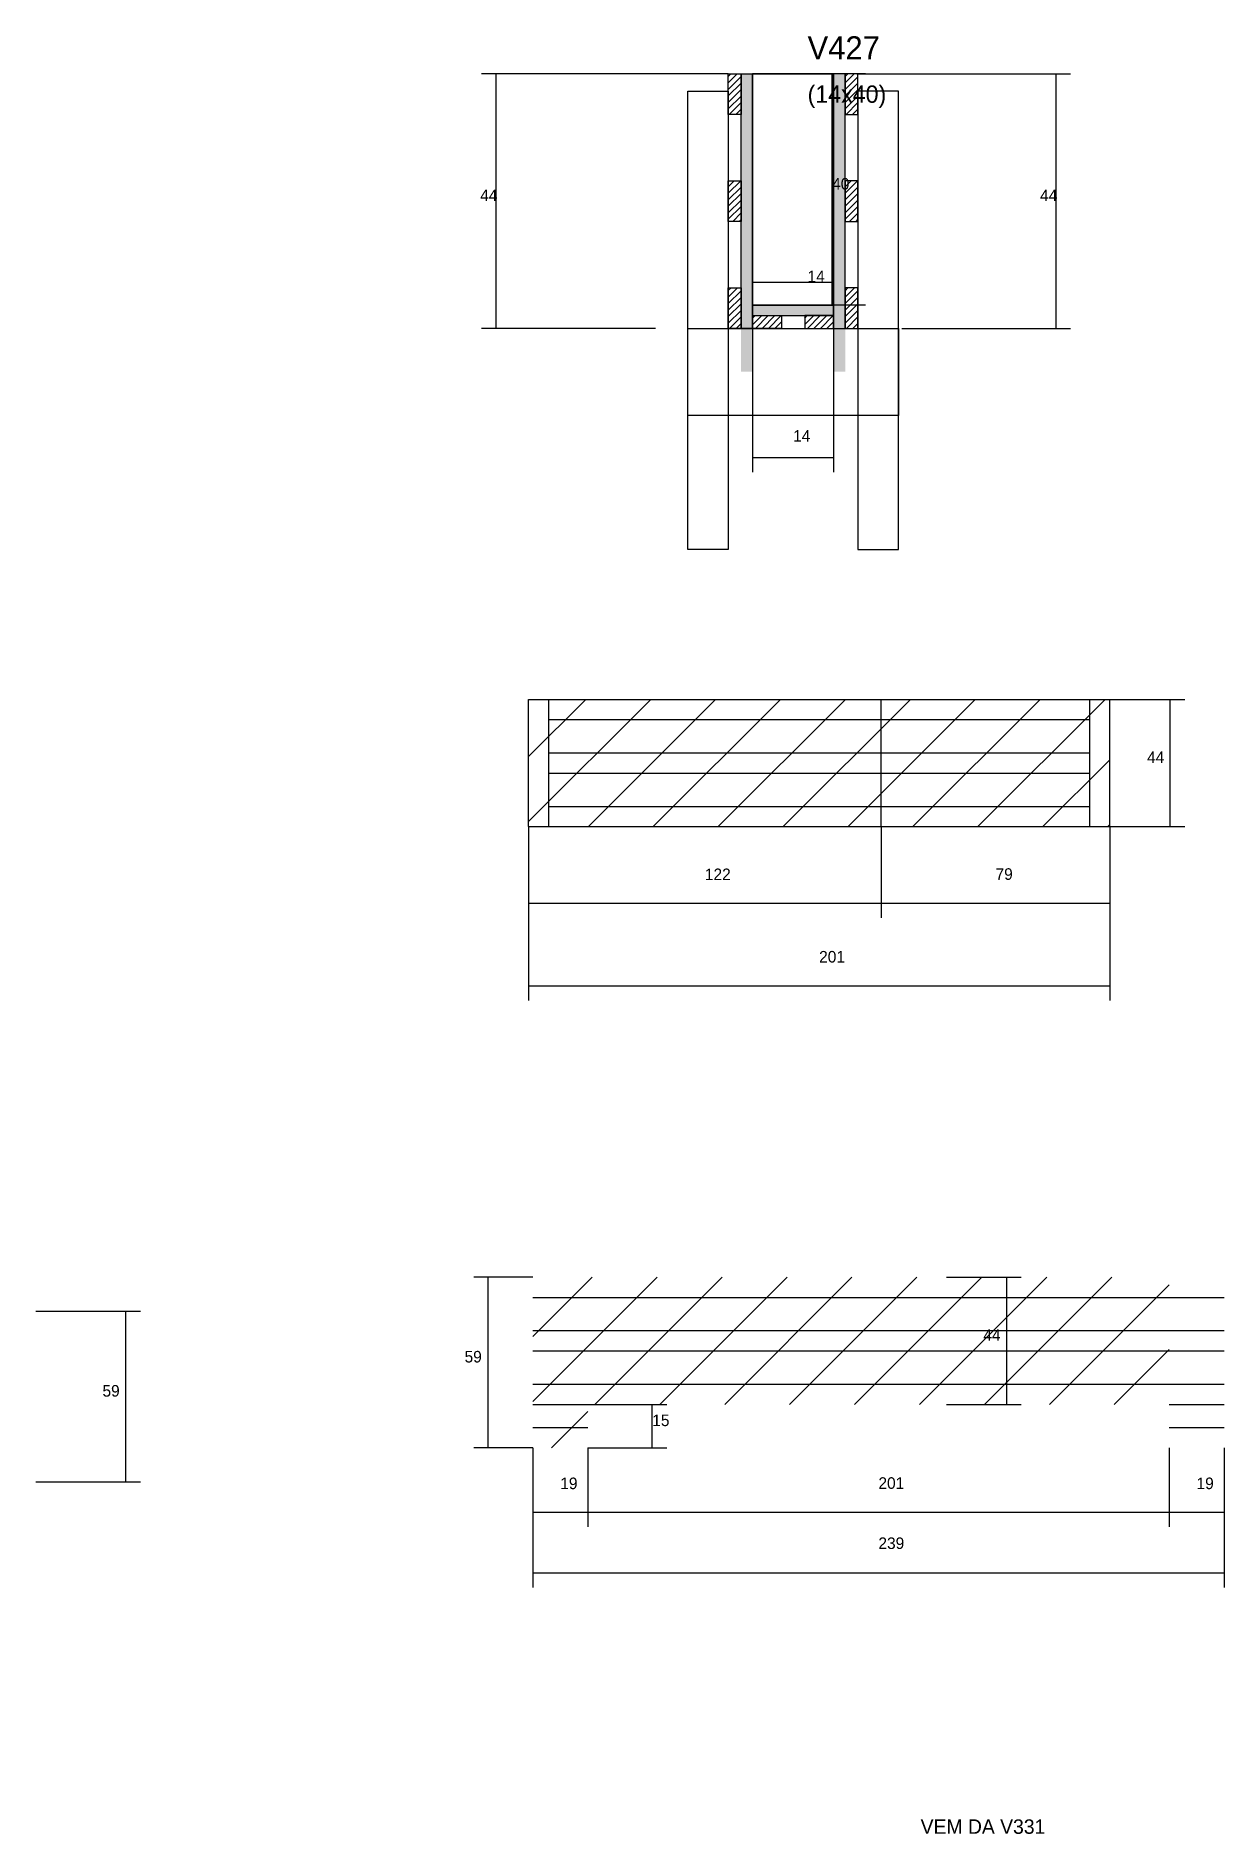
# Model space of a CAD drawing. Header units: metres. Extents: x 8843 to 9253, y 1681 to 2302.
import ezdxf

# ---------------------------------------------------------------- set-up
doc = ezdxf.new("R2010")
doc.units = ezdxf.units.M
for name, color, linetype in [('CONCRETO', 251, 'Continuous'), ('COTA', 241, 'Continuous'), ('Cota Seção (2x)', 4, 'Continuous'), ('Hachura', 253, 'Continuous'), ('Madeira', 126, 'Continuous'), ('Painéis', 200, 'Continuous'), ('REAPROVEITAMENTO', 251, 'Continuous'), ('SARR_2.2x7', 40, 'Continuous'), ('SARR_3.5x7', 81, 'Continuous'), ('Texto Seção', 7, 'Continuous')]:
    doc.layers.add(name, color=color, linetype=linetype)

msp = doc.modelspace()

# ---------------------------------------------------------------- hatches: boundary and pattern name
at = {"layer": 'Hachura'}
h = msp.add_hatch(dxfattribs=at)
h.set_pattern_fill('ANSI31', scale=0.5)
h.paths.add_polyline_path([(9086.4, 2275.3), (9082, 2275.3), (9082, 2275.3), (9082, 2289.3), (9082, 2289.3), (9086.4, 2289.3), (9086.4, 2289.3), (9086.4, 2275.3)])
h = msp.add_hatch(color=8, dxfattribs=at)
h.dxf.hatch_style = 1
h.paths.add_polyline_path([(9090.4, 2289.3), (9086.4, 2289.3), (9086.4, 2289.3), (9086.4, 2186.3), (9086.4, 2186.3), (9090.4, 2186.3), (9090.4, 2186.3), (9090.4, 2289.3)])
h = msp.add_hatch(color=8, dxfattribs=at)
h.dxf.hatch_style = 1
h.paths.add_polyline_path([(9122.4, 2289.3), (9118.4, 2289.3), (9118.4, 2289.3), (9118.4, 2186.3), (9118.4, 2186.3), (9122.4, 2186.3), (9122.4, 2186.3), (9122.4, 2289.3)])
h = msp.add_hatch(dxfattribs=at)
h.set_pattern_fill('ANSI31', scale=0.5)
h.paths.add_polyline_path([(9122.4, 2275.3), (9126.8, 2275.3), (9126.8, 2275.3), (9126.8, 2289.3), (9126.8, 2289.3), (9122.4, 2289.3), (9122.4, 2289.3), (9122.4, 2275.3)])
h = msp.add_hatch(dxfattribs=at)
h.set_pattern_fill('ANSI31', scale=0.5)
h.paths.add_polyline_path([(9086.4, 2238.3), (9082, 2238.3), (9082, 2238.3), (9082, 2252.3), (9082, 2252.3), (9086.4, 2252.3), (9086.4, 2252.3), (9086.4, 2238.3)])
h = msp.add_hatch(dxfattribs=at)
h.set_pattern_fill('ANSI31', scale=0.5)
h.paths.add_polyline_path([(9122.4, 2238.3), (9126.8, 2238.3), (9126.8, 2238.3), (9126.8, 2252.3), (9126.8, 2252.3), (9122.4, 2252.3), (9122.4, 2252.3), (9122.4, 2238.3)])
h = msp.add_hatch(dxfattribs=at)
h.set_pattern_fill('ANSI31', scale=0.5)
h.paths.add_polyline_path([(9086.4, 2201.3), (9082, 2201.3), (9082, 2201.3), (9082, 2215.3), (9082, 2215.3), (9086.4, 2215.3), (9086.4, 2215.3), (9086.4, 2201.3)])
h = msp.add_hatch(dxfattribs=at)
h.set_pattern_fill('ANSI31', scale=0.5)
h.paths.add_polyline_path([(9122.4, 2201.3), (9126.8, 2201.3), (9126.8, 2201.3), (9126.8, 2215.3), (9126.8, 2215.3), (9122.4, 2215.3), (9122.4, 2215.3), (9122.4, 2201.3)])
h = msp.add_hatch(color=8, dxfattribs=at)
h.dxf.hatch_style = 1
h.paths.add_polyline_path([(9118.4, 2205.7), (9118.4, 2209.3), (9118.4, 2209.3), (9090.4, 2209.3), (9090.4, 2209.3), (9090.4, 2205.7), (9090.4, 2205.7), (9118.4, 2205.7)])
h = msp.add_hatch(dxfattribs=at)
h.set_pattern_fill('ANSI31', scale=0.5)
h.paths.add_polyline_path([(9090.4, 2201.3), (9090.4, 2205.7), (9090.4, 2205.7), (9100.4, 2205.7), (9100.4, 2205.7), (9100.4, 2201.3), (9100.4, 2201.3), (9090.4, 2201.3)])
h = msp.add_hatch(dxfattribs=at)
h.set_pattern_fill('ANSI31', scale=0.5)
h.paths.add_polyline_path([(9118.4, 2201.3), (9118.4, 2205.7), (9118.4, 2205.7), (9108.4, 2205.7), (9108.4, 2205.7), (9108.4, 2201.3), (9108.4, 2201.3), (9118.4, 2201.3)])
at = {"layer": 'REAPROVEITAMENTO'}
h = msp.add_hatch(dxfattribs=at)
h.set_pattern_fill('ANSI31', scale=5)
h.paths.add_polyline_path([(9213.9, 2029), (9213.9, 2073), (9213.9, 2073), (9012.9, 2073), (9012.9, 2073), (9012.9, 2029), (9012.9, 2029), (9213.9, 2029)])
h = msp.add_hatch(dxfattribs=at)
h.set_pattern_fill('ANSI31', scale=5)
h.paths.add_polyline_path([(9033.4, 1814.2), (9033.4, 1829.2), (9033.4, 1829.2), (9234.4, 1829.2), (9234.4, 1829.2), (9234.4, 1873.2), (9234.4, 1873.2), (9014.4, 1873.2), (9014.4, 1873.2), (9014.4, 1814.2), (9014.4, 1814.2), (9033.4, 1814.2)])

# ---------------------------------------------------------------- linework, layer by layer
at = {"layer": 'CONCRETO'}
for points in [[(9090.4, 2289.3), (9090.4, 2289.3), (9118.4, 2289.3), (9118.4, 2261.3), (9118.4, 2261.3), (9118.4, 2209.3), (9090.4, 2209.3), (9090.4, 2289.3)], [(9090.4, 2209.3), (9118.4, 2209.3), (9118.4, 2289.3), (9090.4, 2289.3)]]:
    msp.add_lwpolyline(points, close=True, dxfattribs=at)
at = {"layer": 'COTA'}
for p, q in [((9082, 2289.3), (8996.7, 2289.3)), ((9001.7, 2201.3), (9001.7, 2289.3)), ((9126.4, 2289.3), (9200.3, 2289.3)), ((9195.3, 2201.3), (9195.3, 2289.3)), ((9056.8, 2201.3), (8996.7, 2201.3)), ((9090.4, 2201.3), (9090.4, 2151.6)), ((9118.4, 2201.3), (9118.4, 2151.6)), ((9142, 2201.3), (9200.3, 2201.3)), ((9090.4, 2156.6), (9118.4, 2156.6)), ((9213.9, 2073), (9239.8, 2073)), ((9234.8, 2029), (9234.8, 2073)), ((9012.9, 2029), (9012.9, 1997.5)), ((9012.9, 2029), (9012.9, 1968.9)), ((9134.9, 2029), (9134.9, 1997.5)), ((9134.9, 2029), (9134.9, 1997.5)), ((9213.9, 2029), (9213.9, 1997.5)), ((9213.9, 2029), (9213.9, 1968.9)), ((9213.9, 2029), (9239.8, 2029)), ((9012.9, 2002.5), (9134.9, 2002.5)), ((9134.9, 2002.5), (9213.9, 2002.5)), ((9012.9, 1973.9), (9213.9, 1973.9)), ((9014.4, 1873.2), (8994, 1873.2)), ((8999, 1814.2), (8999, 1873.2)), ((9157.4, 1873.2), (9183.3, 1873.2)), ((9178.3, 1829.2), (9178.3, 1873.2)), ((8842.6, 1861.4), (8878.7, 1861.4)), ((8873.7, 1802.4), (8873.7, 1861.4)), ((9033.4, 1829.2), (9060.7, 1829.2)), ((9055.7, 1814.2), (9055.7, 1829.2)), ((9157.4, 1829.2), (9183.3, 1829.2)), ((9014.4, 1814.2), (8994, 1814.2)), ((9014.4, 1814.2), (9014.4, 1765.9)), ((9014.4, 1814.2), (9014.4, 1786.9)), ((9033.4, 1814.2), (9033.4, 1786.9)), ((9033.4, 1814.2), (9033.4, 1786.9)), ((9033.4, 1814.2), (9060.7, 1814.2)), ((9234.4, 1814.2), (9234.4, 1786.9)), ((9234.4, 1814.2), (9234.4, 1786.9)), ((9253.4, 1814.2), (9253.4, 1765.9)), ((9253.4, 1814.2), (9253.4, 1786.9)), ((8842.6, 1802.4), (8878.7, 1802.4)), ((9014.4, 1791.9), (9033.4, 1791.9)), ((9033.4, 1791.9), (9234.4, 1791.9)), ((9234.4, 1791.9), (9253.4, 1791.9)), ((9014.4, 1770.9), (9253.4, 1770.9))]:
    msp.add_line(p, q, dxfattribs=at)
at = {"layer": 'Cota Seção (2x)'}
for p, q in [((9129.4, 2289.3), (9112.9, 2289.3)), ((9117.9, 2209.3), (9117.9, 2289.3)), ((9090.4, 2201.3), (9090.4, 2222.3)), ((9118.4, 2201.3), (9118.4, 2222.3)), ((9090.4, 2217.3), (9118.4, 2217.3)), ((9129.4, 2209.3), (9112.9, 2209.3))]:
    msp.add_line(p, q, dxfattribs=at)
at = {"layer": 'Madeira'}
for points in [[(9086.4, 2275.3), (9082, 2275.3), (9082, 2289.3), (9086.4, 2289.3)], [(9122.4, 2275.3), (9126.8, 2275.3), (9126.8, 2289.3), (9122.4, 2289.3)], [(9086.4, 2238.3), (9082, 2238.3), (9082, 2252.3), (9086.4, 2252.3)], [(9122.4, 2238.3), (9126.8, 2238.3), (9126.8, 2252.3), (9122.4, 2252.3)], [(9086.4, 2201.3), (9082, 2201.3), (9082, 2215.3), (9086.4, 2215.3)], [(9122.4, 2201.3), (9126.8, 2201.3), (9126.8, 2215.3), (9122.4, 2215.3)], [(9090.4, 2201.3), (9090.4, 2205.7), (9100.4, 2205.7), (9100.4, 2201.3)], [(9118.4, 2201.3), (9118.4, 2205.7), (9108.4, 2205.7), (9108.4, 2201.3)]]:
    msp.add_lwpolyline(points, close=True, dxfattribs=at)
at = {"layer": 'Painéis'}
for p, q in [((9090.4, 2201.3), (9090.4, 2289.3)), ((9118.4, 2201.3), (9118.4, 2289.3)), ((9090.4, 2209.3), (9118.4, 2209.3)), ((9090.4, 2205.7), (9090.4, 2209.3)), ((9118.4, 2205.7), (9118.4, 2209.3)), ((9012.9, 2073), (9213.9, 2073)), ((9012.9, 2029), (9012.9, 2073)), ((9134.9, 2029), (9134.9, 2073)), ((9213.9, 2029), (9213.9, 2073)), ((9012.9, 2029), (9213.9, 2029))]:
    msp.add_line(p, q, dxfattribs=at)
for points in [[(9086.4, 2289.3), (9090.4, 2289.3), (9090.4, 2201.3), (9086.4, 2201.3)], [(9122.4, 2289.3), (9118.4, 2289.3), (9118.4, 2201.3), (9122.4, 2201.3)], [(9118.4, 2205.7), (9118.4, 2209.3), (9090.4, 2209.3), (9090.4, 2205.7)]]:
    msp.add_lwpolyline(points, close=True, dxfattribs=at)
at = {"layer": 'SARR_2.2x7'}
for p, q in [((9019.9, 2029), (9019.9, 2073)), ((9207, 2029), (9207, 2073)), ((9019.9, 2066), (9134.9, 2066)), ((9134.9, 2066), (9207, 2066)), ((9019.9, 2054.5), (9134.9, 2054.5)), ((9134.9, 2054.5), (9207, 2054.5)), ((9019.9, 2047.5), (9134.9, 2047.5)), ((9134.9, 2047.5), (9207, 2047.5)), ((9019.9, 2036), (9134.9, 2036)), ((9134.9, 2036), (9207, 2036)), ((9014.4, 1866.2), (9253.4, 1866.2)), ((9014.4, 1854.7), (9253.4, 1854.7)), ((9014.4, 1847.7), (9253.4, 1847.7)), ((9014.4, 1836.2), (9253.4, 1836.2)), ((9014.4, 1829.2), (9033.4, 1829.2)), ((9234.4, 1829.2), (9253.4, 1829.2)), ((9014.4, 1821.2), (9033.4, 1821.2)), ((9234.4, 1821.2), (9253.4, 1821.2))]:
    msp.add_line(p, q, dxfattribs=at)
at = {"layer": 'SARR_3.5x7'}
for points in [[(9068, 2283.3), (9082, 2283.3), (9082, 2124.8), (9068, 2124.8)], [(9140.8, 2283.3), (9126.8, 2283.3), (9126.8, 2124.8), (9140.8, 2124.8)], [(9068, 2201.3), (9140.8, 2201.3), (9140.8, 2171.2), (9068, 2171.2)]]:
    msp.add_lwpolyline(points, close=True, dxfattribs=at)

# ---------------------------------------------------------------- texts
at = {"layer": 'COTA'}
for s, p in [('44', (8996.2, 2245.3)), ('44', (9189.8, 2245.3)), ('14', (9104.4, 2162.1)), ('44', (9226.8, 2051)), ('79', (9174.4, 2010.6)), ('122', (9073.9, 2010.5)), ('201', (9113.4, 1982)), ('44', (9170.2, 1851.2)), ('59', (8990.8, 1843.7)), ('59', (8865.6, 1831.9)), ('15', (9055.7, 1821.7)), ('19', (9023.9, 1799.9)), ('201', (9133.9, 1800)), ('19', (9243.9, 1799.9)), ('239', (9133.9, 1779.2))]:
    msp.add_text(s, height=4, dxfattribs=at).set_placement(p)
at = {"layer": 'Cota Seção (2x)'}
for s, p in [('40', (9117.9, 2249.3)), ('14', (9109.4, 2217.3))]:
    msp.add_text(s, height=4, dxfattribs=at).set_placement(p)
at = {"layer": 'Texto Seção'}
for s, height, p in [('V427', 8, (9109.4, 2294.3)), ('(14x40)', 6, (9109.4, 2279.3)), ('VEM DA V331', 5, (9148.5, 1680.7))]:
    msp.add_text(s, height=height, dxfattribs=at).set_placement(p)

doc.saveas('drawing.dxf')
